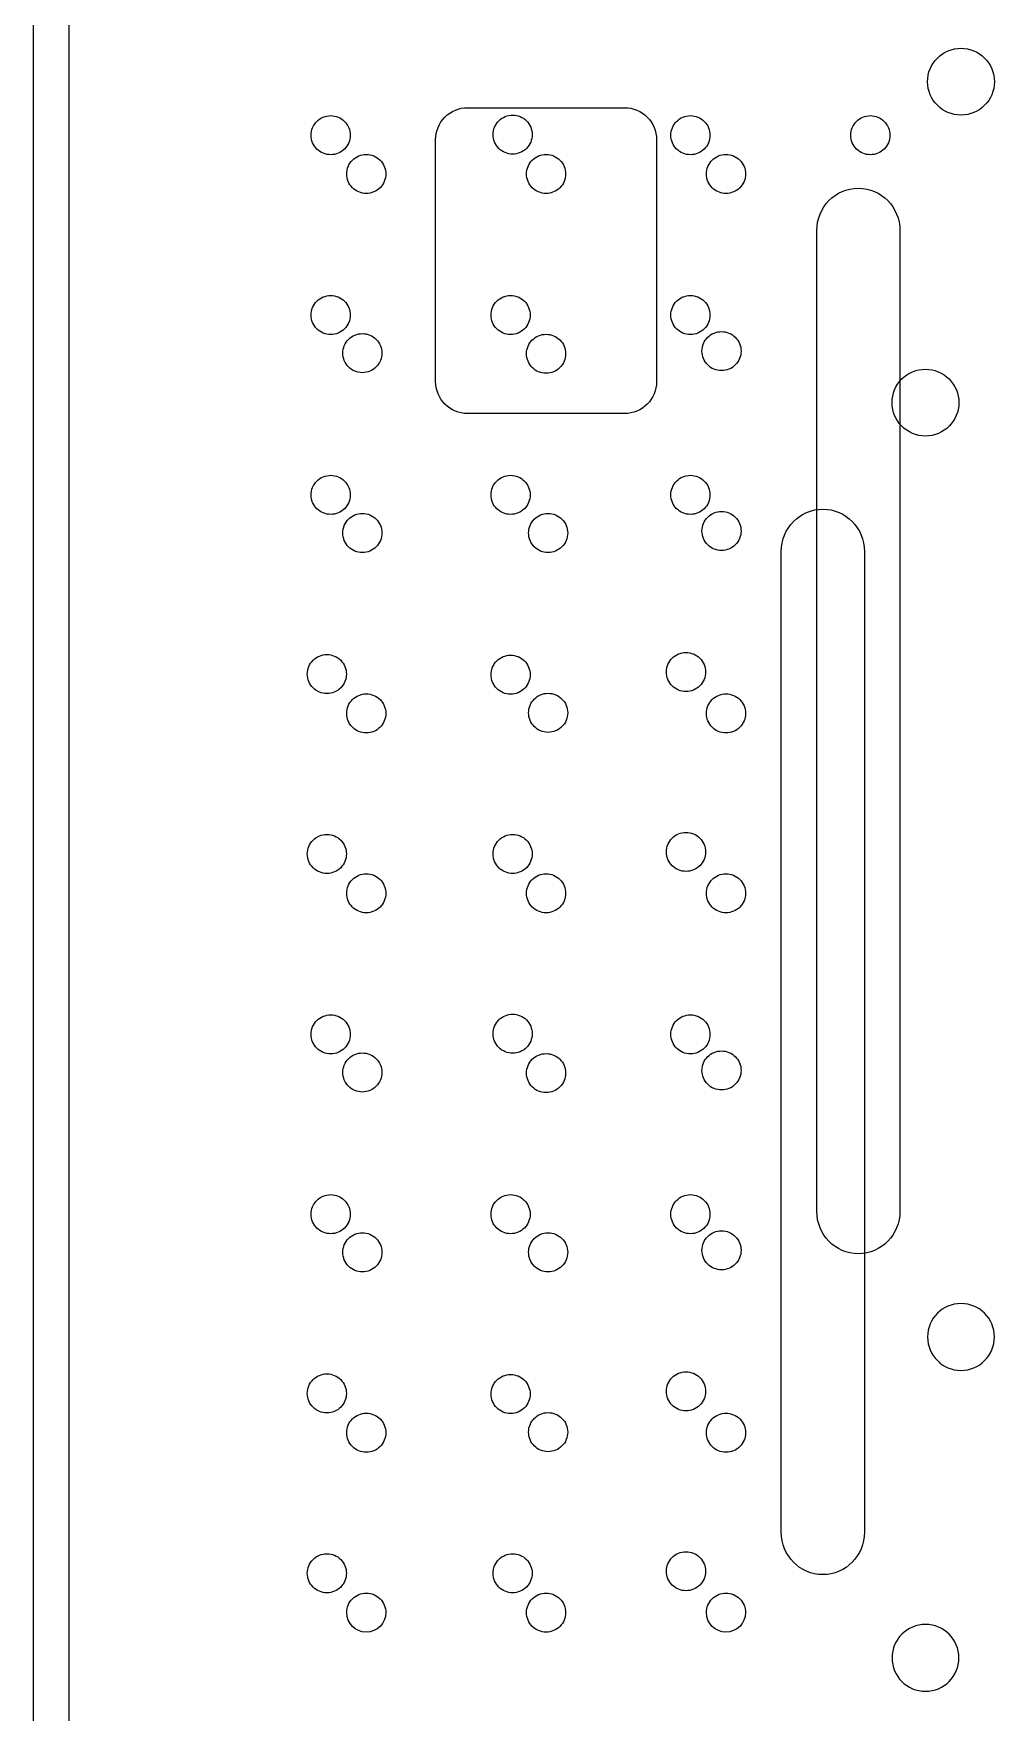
# Model space of a CAD drawing. Extents: x -145 to 178, y -12 to 290.
# Drawn here: x 26.3 to 82.9, y 140.6 to 239.4 of the extents above; entities that cross this region are included whole.
import ezdxf

# ---------------------------------------------------------------- set-up
doc = ezdxf.new("R2010")
doc.units = 0
doc.layers.add('fluid-networks-dashboard', color=7, linetype='CONTINUOUS')
doc.layers.add('fluid-networks-dashboard_copia', color=7, linetype='CONTINUOUS')

msp = doc.modelspace()

# ---------------------------------------------------------------- linework, layer by layer
at = {"layer": 'fluid-networks-dashboard', "color": 7}
for points in [[(26.34482, 54.32533), (26.34482, 258.202484)], [(70.338585, 151.16359), (70.338585, 208.877954)], [(75.226617, 208.877954), (75.226617, 151.16359)]]:
    msp.add_lwpolyline(points, dxfattribs=at)
for points in [[(43.826287, 234.53013)], [(64.992967, 234.53013)], [(75.576307, 234.53013)], [(43.826243, 223.94633)], [(54.409583, 223.94633)], [(64.992923, 223.94633)], [(43.826243, 213.36329)], [(54.409583, 213.36329)], [(64.992923, 213.36329)], [(72.782601, 211.373711)], [(54.41035, 202.779634)], [(65.880003, 201.78606)], [(65.88031, 191.20273)], [(43.826243, 181.61327)], [(64.992923, 181.61327)], [(43.826243, 171.02999)], [(54.409583, 171.02999)], [(64.992923, 171.02999)], [(54.41035, 160.446334)], [(65.880003, 159.45276)], [(65.88031, 148.86943)]]:
    msp.add_lwpolyline(points, close=True, dxfattribs=at)
for points in [[(42.676287, 233.38013), (42.676287, 233.685129), (42.797447, 233.977636), (43.013114, 234.193303)], [(43.013114, 234.193303), (43.228781, 234.40897), (43.521288, 234.53013), (43.826287, 234.53013)], [(43.826287, 234.53013), (44.131286, 234.53013), (44.423793, 234.40897), (44.63946, 234.193303)], [(44.63946, 234.193303), (44.855127, 233.977636), (44.976287, 233.685129), (44.976287, 233.38013)], [(53.37989, 233.416468), (53.37989, 233.721467), (53.50105, 234.013974), (53.716717, 234.229641)], [(53.716717, 234.229641), (53.932384, 234.445308), (54.224891, 234.566468), (54.52989, 234.566468)], [(54.52989, 234.566468), (54.834889, 234.566468), (55.127396, 234.445308), (55.343063, 234.229641)], [(55.343063, 234.229641), (55.55873, 234.013974), (55.67989, 233.721467), (55.67989, 233.416468)], [(63.842967, 233.38013), (63.842967, 233.685129), (63.964127, 233.977636), (64.179794, 234.193303)], [(64.179794, 234.193303), (64.395461, 234.40897), (64.687968, 234.53013), (64.992967, 234.53013)], [(64.992967, 234.53013), (65.297966, 234.53013), (65.590473, 234.40897), (65.80614, 234.193303)], [(65.80614, 234.193303), (66.021807, 233.977636), (66.142967, 233.685129), (66.142967, 233.38013)], [(74.426307, 233.38013), (74.426307, 233.685129), (74.547467, 233.977636), (74.763134, 234.193303)], [(74.763134, 234.193303), (74.978801, 234.40897), (75.271308, 234.53013), (75.576307, 234.53013)], [(75.576307, 234.53013), (75.881306, 234.53013), (76.173813, 234.40897), (76.38948, 234.193303)], [(76.38948, 234.193303), (76.605147, 233.977636), (76.726307, 233.685129), (76.726307, 233.38013)], [(43.013114, 232.566957), (42.797447, 232.782624), (42.676287, 233.075131), (42.676287, 233.38013)], [(44.976287, 233.38013), (44.976287, 233.075131), (44.855127, 232.782624), (44.63946, 232.566957)], [(53.716717, 232.603295), (53.50105, 232.818962), (53.37989, 233.111469), (53.37989, 233.416468)], [(55.67989, 233.416468), (55.67989, 233.111469), (55.55873, 232.818962), (55.343063, 232.603295)], [(64.179794, 232.566957), (63.964127, 232.782624), (63.842967, 233.075131), (63.842967, 233.38013)], [(66.142967, 233.38013), (66.142967, 233.075131), (66.021807, 232.782624), (65.80614, 232.566957)], [(74.763134, 232.566957), (74.547467, 232.782624), (74.426307, 233.075131), (74.426307, 233.38013)], [(76.726307, 233.38013), (76.726307, 233.075131), (76.605147, 232.782624), (76.38948, 232.566957)], [(43.826287, 232.23013), (43.521288, 232.23013), (43.228781, 232.35129), (43.013114, 232.566957)], [(44.63946, 232.566957), (44.423793, 232.35129), (44.131286, 232.23013), (43.826287, 232.23013)], [(54.52989, 232.266468), (54.224891, 232.266468), (53.932384, 232.387628), (53.716717, 232.603295)], [(55.343063, 232.603295), (55.127396, 232.387628), (54.834889, 232.266468), (54.52989, 232.266468)], [(64.992967, 232.23013), (64.687968, 232.23013), (64.395461, 232.35129), (64.179794, 232.566957)], [(65.80614, 232.566957), (65.590473, 232.35129), (65.297966, 232.23013), (64.992967, 232.23013)], [(75.576307, 232.23013), (75.271308, 232.23013), (74.978801, 232.35129), (74.763134, 232.566957)], [(76.38948, 232.566957), (76.173813, 232.35129), (75.881306, 232.23013), (75.576307, 232.23013)], [(42.676243, 222.79633), (42.676243, 223.101329), (42.797403, 223.393836), (43.01307, 223.609503)], [(43.01307, 223.609503), (43.228737, 223.82517), (43.521244, 223.94633), (43.826243, 223.94633)], [(43.826243, 223.94633), (44.131242, 223.94633), (44.423749, 223.82517), (44.639416, 223.609503)], [(44.639416, 223.609503), (44.855083, 223.393836), (44.976243, 223.101329), (44.976243, 222.79633)], [(53.259583, 222.79633), (53.259583, 223.101329), (53.380743, 223.393836), (53.59641, 223.609503)], [(53.59641, 223.609503), (53.812077, 223.82517), (54.104584, 223.94633), (54.409583, 223.94633)], [(54.409583, 223.94633), (54.714582, 223.94633), (55.007089, 223.82517), (55.222756, 223.609503)], [(55.222756, 223.609503), (55.438423, 223.393836), (55.559583, 223.101329), (55.559583, 222.79633)], [(63.842923, 222.79633), (63.842923, 223.101329), (63.964083, 223.393836), (64.17975, 223.609503)], [(64.17975, 223.609503), (64.395417, 223.82517), (64.687924, 223.94633), (64.992923, 223.94633)], [(64.992923, 223.94633), (65.297922, 223.94633), (65.590429, 223.82517), (65.806096, 223.609503)], [(65.806096, 223.609503), (66.021763, 223.393836), (66.142923, 223.101329), (66.142923, 222.79633)], [(43.013067, 221.983151), (42.7974, 222.19882), (42.67624, 222.491329), (42.676243, 222.79633)], [(44.976243, 222.79633), (44.976246, 222.491329), (44.855086, 222.19882), (44.639419, 221.983151)], [(53.596407, 221.983151), (53.38074, 222.19882), (53.25958, 222.491329), (53.259583, 222.79633)], [(55.559583, 222.79633), (55.559586, 222.491329), (55.438426, 222.19882), (55.222759, 221.983151)], [(64.179747, 221.983151), (63.96408, 222.19882), (63.84292, 222.491329), (63.842923, 222.79633)], [(66.142923, 222.79633), (66.142926, 222.491329), (66.021766, 222.19882), (65.806099, 221.983151)], [(43.826243, 221.64632), (43.521242, 221.64632), (43.228734, 221.767482), (43.013067, 221.983151)], [(44.639419, 221.983151), (44.423752, 221.767482), (44.131244, 221.64632), (43.826243, 221.64632)], [(54.409583, 221.64632), (54.104582, 221.64632), (53.812074, 221.767482), (53.596407, 221.983151)], [(55.222759, 221.983151), (55.007092, 221.767482), (54.714584, 221.64632), (54.409583, 221.64632)], [(64.992923, 221.64632), (64.687922, 221.64632), (64.395414, 221.767482), (64.179747, 221.983151)], [(65.806099, 221.983151), (65.590432, 221.767482), (65.297924, 221.64632), (64.992923, 221.64632)], [(77.429366, 219.034173), (77.798289, 219.403098), (78.298658, 219.610359), (78.820396, 219.61036)], [(78.820396, 219.61036), (79.342134, 219.610359), (79.842503, 219.403098), (80.211426, 219.034173)], [(76.853186, 217.64314), (76.853184, 218.164878), (77.060442, 218.665248), (77.429366, 219.034173)], [(80.211426, 219.034173), (80.58035, 218.665248), (80.787608, 218.164878), (80.787606, 217.64314)], [(78.820396, 215.67593), (77.733937, 215.675932), (76.853188, 216.556681), (76.853186, 217.64314)], [(80.787606, 217.64314), (80.787604, 216.556681), (79.906855, 215.675932), (78.820396, 215.67593)], [(42.676243, 212.21329), (42.676243, 212.518289), (42.797403, 212.810796), (43.01307, 213.026463)], [(43.01307, 213.026463), (43.228737, 213.24213), (43.521244, 213.36329), (43.826243, 213.36329)], [(43.826243, 213.36329), (44.131242, 213.36329), (44.423749, 213.24213), (44.639416, 213.026463)], [(44.639416, 213.026463), (44.855083, 212.810796), (44.976243, 212.518289), (44.976243, 212.21329)], [(53.259583, 212.21329), (53.259583, 212.518289), (53.380743, 212.810796), (53.59641, 213.026463)], [(53.59641, 213.026463), (53.812077, 213.24213), (54.104584, 213.36329), (54.409583, 213.36329)], [(54.409583, 213.36329), (54.714582, 213.36329), (55.007089, 213.24213), (55.222756, 213.026463)], [(55.222756, 213.026463), (55.438423, 212.810796), (55.559583, 212.518289), (55.559583, 212.21329)], [(63.842923, 212.21329), (63.842923, 212.518289), (63.964083, 212.810796), (64.17975, 213.026463)], [(64.17975, 213.026463), (64.395417, 213.24213), (64.687924, 213.36329), (64.992923, 213.36329)], [(64.992923, 213.36329), (65.297922, 213.36329), (65.590429, 213.24213), (65.806096, 213.026463)], [(65.806096, 213.026463), (66.021763, 212.810796), (66.142923, 212.518289), (66.142923, 212.21329)], [(43.01307, 211.400117), (42.797403, 211.615784), (42.676243, 211.908291), (42.676243, 212.21329)], [(44.976243, 212.21329), (44.976243, 211.908291), (44.855083, 211.615784), (44.639416, 211.400117)], [(53.59641, 211.400117), (53.380743, 211.615784), (53.259583, 211.908291), (53.259583, 212.21329)], [(55.559583, 212.21329), (55.559583, 211.908291), (55.438423, 211.615784), (55.222756, 211.400117)], [(64.17975, 211.400117), (63.964083, 211.615784), (63.842923, 211.908291), (63.842923, 212.21329)], [(66.142923, 212.21329), (66.142923, 211.908291), (66.021763, 211.615784), (65.806096, 211.400117)], [(43.826243, 211.06329), (43.521244, 211.06329), (43.228737, 211.18445), (43.01307, 211.400117)], [(44.639416, 211.400117), (44.423749, 211.18445), (44.131242, 211.06329), (43.826243, 211.06329)], [(54.409583, 211.06329), (54.104584, 211.06329), (53.812077, 211.18445), (53.59641, 211.400117)], [(55.222756, 211.400117), (55.007089, 211.18445), (54.714582, 211.06329), (54.409583, 211.06329)], [(64.992923, 211.06329), (64.687924, 211.06329), (64.395417, 211.18445), (64.17975, 211.400117)], [(65.806096, 211.400117), (65.590429, 211.18445), (65.297922, 211.06329), (64.992923, 211.06329)], [(70.338585, 208.877954), (70.338585, 210.260603), (71.428616, 211.373711), (72.782601, 211.373711)], [(72.782601, 211.373711), (74.136586, 211.373711), (75.226617, 210.260603), (75.226617, 208.877954)], [(42.78676, 202.479693), (43.002427, 202.69536), (43.294934, 202.81652), (43.599933, 202.81652)], [(43.599933, 202.81652), (43.904932, 202.81652), (44.197439, 202.69536), (44.413106, 202.479693)], [(53.597177, 202.442807), (53.812844, 202.658474), (54.105351, 202.779634), (54.41035, 202.779634)], [(54.41035, 202.779634), (54.715349, 202.779634), (55.007856, 202.658474), (55.223523, 202.442807)], [(63.580003, 201.78606), (63.580003, 202.091059), (63.701163, 202.383566), (63.91683, 202.599233)], [(63.91683, 202.599233), (64.132497, 202.8149), (64.425004, 202.93606), (64.730003, 202.93606)], [(64.730003, 202.93606), (65.035002, 202.93606), (65.327509, 202.8149), (65.543176, 202.599233)], [(65.543176, 202.599233), (65.758843, 202.383566), (65.880003, 202.091059), (65.880003, 201.78606)], [(42.449933, 201.66652), (42.449933, 201.971519), (42.571093, 202.264026), (42.78676, 202.479693)], [(42.78676, 200.853347), (42.571093, 201.069014), (42.449933, 201.361521), (42.449933, 201.66652)], [(44.413106, 202.479693), (44.628773, 202.264026), (44.749933, 201.971519), (44.749933, 201.66652)], [(44.749933, 201.66652), (44.749933, 201.361521), (44.628773, 201.069014), (44.413106, 200.853347)], [(53.26035, 201.629634), (53.26035, 201.934633), (53.38151, 202.22714), (53.597177, 202.442807)], [(53.597177, 200.816461), (53.38151, 201.032128), (53.26035, 201.324635), (53.26035, 201.629634)], [(55.223523, 202.442807), (55.43919, 202.22714), (55.56035, 201.934633), (55.56035, 201.629634)], [(55.56035, 201.629634), (55.56035, 201.324635), (55.43919, 201.032128), (55.223523, 200.816461)], [(63.91683, 200.972887), (63.701163, 201.188554), (63.580003, 201.481061), (63.580003, 201.78606)], [(65.880003, 201.78606), (65.880003, 201.481061), (65.758843, 201.188554), (65.543176, 200.972887)], [(43.599933, 200.51652), (43.294934, 200.51652), (43.002427, 200.63768), (42.78676, 200.853347)], [(44.413106, 200.853347), (44.197439, 200.63768), (43.904932, 200.51652), (43.599933, 200.51652)], [(54.41035, 200.479634), (54.105351, 200.479634), (53.812844, 200.600794), (53.597177, 200.816461)], [(55.223523, 200.816461), (55.007856, 200.600794), (54.715349, 200.479634), (54.41035, 200.479634)], [(64.730003, 200.63606), (64.425004, 200.63606), (64.132497, 200.75722), (63.91683, 200.972887)], [(65.543176, 200.972887), (65.327509, 200.75722), (65.035002, 200.63606), (64.730003, 200.63606)], [(42.45024, 191.08319), (42.45024, 191.388189), (42.5714, 191.680696), (42.787067, 191.896363)], [(42.787067, 191.896363), (43.002734, 192.11203), (43.295241, 192.23319), (43.60024, 192.23319)], [(43.60024, 192.23319), (43.905239, 192.23319), (44.197746, 192.11203), (44.413413, 191.896363)], [(44.413413, 191.896363), (44.62908, 191.680696), (44.75024, 191.388189), (44.75024, 191.08319)], [(53.379123, 191.08323), (53.379123, 191.388229), (53.500283, 191.680736), (53.71595, 191.896403)], [(53.71595, 191.896403), (53.931617, 192.11207), (54.224124, 192.23323), (54.529123, 192.23323)], [(54.529123, 192.23323), (54.834122, 192.23323), (55.126629, 192.11207), (55.342296, 191.896403)], [(55.342296, 191.896403), (55.557963, 191.680736), (55.679123, 191.388229), (55.679123, 191.08323)], [(63.58031, 191.20273), (63.58031, 191.507729), (63.70147, 191.800236), (63.917137, 192.015903)], [(63.917137, 192.015903), (64.132804, 192.23157), (64.425311, 192.35273), (64.73031, 192.35273)], [(64.73031, 192.35273), (65.035309, 192.35273), (65.327816, 192.23157), (65.543483, 192.015903)], [(65.543483, 192.015903), (65.75915, 191.800236), (65.88031, 191.507729), (65.88031, 191.20273)], [(42.787067, 190.270017), (42.5714, 190.485684), (42.45024, 190.778191), (42.45024, 191.08319)], [(44.75024, 191.08319), (44.75024, 190.778191), (44.62908, 190.485684), (44.413413, 190.270017)], [(53.71595, 190.270057), (53.500283, 190.485724), (53.379123, 190.778231), (53.379123, 191.08323)], [(55.679123, 191.08323), (55.679123, 190.778231), (55.557963, 190.485724), (55.342296, 190.270057)], [(63.917137, 190.389557), (63.70147, 190.605224), (63.58031, 190.897731), (63.58031, 191.20273)], [(65.88031, 191.20273), (65.88031, 190.897731), (65.75915, 190.605224), (65.543483, 190.389557)], [(43.60024, 189.93319), (43.295241, 189.93319), (43.002734, 190.05435), (42.787067, 190.270017)], [(44.413413, 190.270017), (44.197746, 190.05435), (43.905239, 189.93319), (43.60024, 189.93319)], [(54.529123, 189.93323), (54.224124, 189.93323), (53.931617, 190.05439), (53.71595, 190.270057)], [(55.342296, 190.270057), (55.126629, 190.05439), (54.834122, 189.93323), (54.529123, 189.93323)], [(64.73031, 190.05273), (64.425311, 190.05273), (64.132804, 190.17389), (63.917137, 190.389557)], [(65.543483, 190.389557), (65.327816, 190.17389), (65.035309, 190.05273), (64.73031, 190.05273)], [(42.676243, 180.46327), (42.676243, 180.768269), (42.797403, 181.060776), (43.01307, 181.276443)], [(43.01307, 181.276443), (43.228737, 181.49211), (43.521244, 181.61327), (43.826243, 181.61327)], [(43.826243, 181.61327), (44.131242, 181.61327), (44.423749, 181.49211), (44.639416, 181.276443)], [(44.639416, 181.276443), (44.855083, 181.060776), (44.976243, 180.768269), (44.976243, 180.46327)], [(53.37989, 180.499568), (53.37989, 180.804567), (53.50105, 181.097074), (53.716717, 181.312741)], [(53.716717, 181.312741), (53.932384, 181.528408), (54.224891, 181.649568), (54.52989, 181.649568)], [(54.52989, 181.649568), (54.834889, 181.649568), (55.127396, 181.528408), (55.343063, 181.312741)], [(55.343063, 181.312741), (55.55873, 181.097074), (55.67989, 180.804567), (55.67989, 180.499568)], [(63.842923, 180.46327), (63.842923, 180.768269), (63.964083, 181.060776), (64.17975, 181.276443)], [(64.17975, 181.276443), (64.395417, 181.49211), (64.687924, 181.61327), (64.992923, 181.61327)], [(64.992923, 181.61327), (65.297922, 181.61327), (65.590429, 181.49211), (65.806096, 181.276443)], [(65.806096, 181.276443), (66.021763, 181.060776), (66.142923, 180.768269), (66.142923, 180.46327)], [(43.01307, 179.650097), (42.797403, 179.865764), (42.676243, 180.158271), (42.676243, 180.46327)], [(44.976243, 180.46327), (44.976243, 180.158271), (44.855083, 179.865764), (44.639416, 179.650097)], [(53.716717, 179.686395), (53.50105, 179.902062), (53.37989, 180.194569), (53.37989, 180.499568)], [(55.67989, 180.499568), (55.67989, 180.194569), (55.55873, 179.902062), (55.343063, 179.686395)], [(64.17975, 179.650097), (63.964083, 179.865764), (63.842923, 180.158271), (63.842923, 180.46327)], [(66.142923, 180.46327), (66.142923, 180.158271), (66.021763, 179.865764), (65.806096, 179.650097)], [(43.826243, 179.31327), (43.521244, 179.31327), (43.228737, 179.43443), (43.01307, 179.650097)], [(44.639416, 179.650097), (44.423749, 179.43443), (44.131242, 179.31327), (43.826243, 179.31327)], [(54.52989, 179.349568), (54.224891, 179.349568), (53.932384, 179.470728), (53.716717, 179.686395)], [(55.343063, 179.686395), (55.127396, 179.470728), (54.834889, 179.349568), (54.52989, 179.349568)], [(64.992923, 179.31327), (64.687924, 179.31327), (64.395417, 179.43443), (64.17975, 179.650097)], [(65.806096, 179.650097), (65.590429, 179.43443), (65.297922, 179.31327), (64.992923, 179.31327)], [(43.01307, 170.693163), (43.228737, 170.90883), (43.521244, 171.02999), (43.826243, 171.02999)], [(43.826243, 171.02999), (44.131242, 171.02999), (44.423749, 170.90883), (44.639416, 170.693163)], [(53.59641, 170.693163), (53.812077, 170.90883), (54.104584, 171.02999), (54.409583, 171.02999)], [(54.409583, 171.02999), (54.714582, 171.02999), (55.007089, 170.90883), (55.222756, 170.693163)], [(64.17975, 170.693163), (64.395417, 170.90883), (64.687924, 171.02999), (64.992923, 171.02999)], [(64.992923, 171.02999), (65.297922, 171.02999), (65.590429, 170.90883), (65.806096, 170.693163)], [(42.676243, 169.87999), (42.676243, 170.184989), (42.797403, 170.477496), (43.01307, 170.693163)], [(44.639416, 170.693163), (44.855083, 170.477496), (44.976243, 170.184989), (44.976243, 169.87999)], [(53.259583, 169.87999), (53.259583, 170.184989), (53.380743, 170.477496), (53.59641, 170.693163)], [(55.222756, 170.693163), (55.438423, 170.477496), (55.559583, 170.184989), (55.559583, 169.87999)], [(63.842923, 169.87999), (63.842923, 170.184989), (63.964083, 170.477496), (64.17975, 170.693163)], [(65.806096, 170.693163), (66.021763, 170.477496), (66.142923, 170.184989), (66.142923, 169.87999)], [(43.01307, 169.066817), (42.797403, 169.282484), (42.676243, 169.574991), (42.676243, 169.87999)], [(43.826243, 168.72999), (43.521244, 168.72999), (43.228737, 168.85115), (43.01307, 169.066817)], [(44.639416, 169.066817), (44.423749, 168.85115), (44.131242, 168.72999), (43.826243, 168.72999)], [(44.976243, 169.87999), (44.976243, 169.574991), (44.855083, 169.282484), (44.639416, 169.066817)], [(53.59641, 169.066817), (53.380743, 169.282484), (53.259583, 169.574991), (53.259583, 169.87999)], [(54.409583, 168.72999), (54.104584, 168.72999), (53.812077, 168.85115), (53.59641, 169.066817)], [(55.222756, 169.066817), (55.007089, 168.85115), (54.714582, 168.72999), (54.409583, 168.72999)], [(55.559583, 169.87999), (55.559583, 169.574991), (55.438423, 169.282484), (55.222756, 169.066817)], [(64.17975, 169.066817), (63.964083, 169.282484), (63.842923, 169.574991), (63.842923, 169.87999)], [(64.992923, 168.72999), (64.687924, 168.72999), (64.395417, 168.85115), (64.17975, 169.066817)], [(65.806096, 169.066817), (65.590429, 168.85115), (65.297922, 168.72999), (64.992923, 168.72999)], [(66.142923, 169.87999), (66.142923, 169.574991), (66.021763, 169.282484), (65.806096, 169.066817)], [(42.449933, 159.33322), (42.449933, 159.638219), (42.571093, 159.930726), (42.78676, 160.146393)], [(42.78676, 160.146393), (43.002427, 160.36206), (43.294934, 160.48322), (43.599933, 160.48322)], [(43.599933, 160.48322), (43.904932, 160.48322), (44.197439, 160.36206), (44.413106, 160.146393)], [(44.413106, 160.146393), (44.628773, 159.930726), (44.749933, 159.638219), (44.749933, 159.33322)], [(53.26035, 159.296334), (53.26035, 159.601333), (53.38151, 159.89384), (53.597177, 160.109507)], [(53.597177, 160.109507), (53.812844, 160.325174), (54.105351, 160.446334), (54.41035, 160.446334)], [(54.41035, 160.446334), (54.715349, 160.446334), (55.007856, 160.325174), (55.223523, 160.109507)], [(55.223523, 160.109507), (55.43919, 159.89384), (55.56035, 159.601333), (55.56035, 159.296334)], [(63.580003, 159.45276), (63.580003, 159.757759), (63.701163, 160.050266), (63.91683, 160.265933)], [(63.91683, 160.265933), (64.132497, 160.4816), (64.425004, 160.60276), (64.730003, 160.60276)], [(64.730003, 160.60276), (65.035002, 160.60276), (65.327509, 160.4816), (65.543176, 160.265933)], [(65.543176, 160.265933), (65.758843, 160.050266), (65.880003, 159.757759), (65.880003, 159.45276)], [(42.78676, 158.520047), (42.571093, 158.735714), (42.449933, 159.028221), (42.449933, 159.33322)], [(44.749933, 159.33322), (44.749933, 159.028221), (44.628773, 158.735714), (44.413106, 158.520047)], [(53.597177, 158.483161), (53.38151, 158.698828), (53.26035, 158.991335), (53.26035, 159.296334)], [(55.56035, 159.296334), (55.56035, 158.991335), (55.43919, 158.698828), (55.223523, 158.483161)], [(63.91683, 158.639587), (63.701163, 158.855254), (63.580003, 159.147761), (63.580003, 159.45276)], [(65.880003, 159.45276), (65.880003, 159.147761), (65.758843, 158.855254), (65.543176, 158.639587)], [(43.599933, 158.18322), (43.294934, 158.18322), (43.002427, 158.30438), (42.78676, 158.520047)], [(44.413106, 158.520047), (44.197439, 158.30438), (43.904932, 158.18322), (43.599933, 158.18322)], [(54.41035, 158.146334), (54.105351, 158.146334), (53.812844, 158.267494), (53.597177, 158.483161)], [(55.223523, 158.483161), (55.007856, 158.267494), (54.715349, 158.146334), (54.41035, 158.146334)], [(64.730003, 158.30276), (64.425004, 158.30276), (64.132497, 158.42392), (63.91683, 158.639587)], [(65.543176, 158.639587), (65.327509, 158.42392), (65.035002, 158.30276), (64.730003, 158.30276)], [(72.782601, 148.66784), (71.428616, 148.66784), (70.338585, 149.78094), (70.338585, 151.16359)], [(75.226617, 151.16359), (75.226617, 149.78094), (74.136586, 148.66784), (72.782601, 148.66784)], [(42.45024, 148.74989), (42.45024, 149.054889), (42.5714, 149.347396), (42.787067, 149.563063)], [(42.787067, 149.563063), (43.002734, 149.77873), (43.295241, 149.89989), (43.60024, 149.89989)], [(43.60024, 149.89989), (43.905239, 149.89989), (44.197746, 149.77873), (44.413413, 149.563063)], [(44.413413, 149.563063), (44.62908, 149.347396), (44.75024, 149.054889), (44.75024, 148.74989)], [(53.379123, 148.74993), (53.379123, 149.054929), (53.500283, 149.347436), (53.71595, 149.563103)], [(53.71595, 149.563103), (53.931617, 149.77877), (54.224124, 149.89993), (54.529123, 149.89993)], [(54.529123, 149.89993), (54.834122, 149.89993), (55.126629, 149.77877), (55.342296, 149.563103)], [(55.342296, 149.563103), (55.557963, 149.347436), (55.679123, 149.054929), (55.679123, 148.74993)], [(63.58031, 148.86943), (63.58031, 149.174429), (63.70147, 149.466936), (63.917137, 149.682603)], [(63.917137, 149.682603), (64.132804, 149.89827), (64.425311, 150.01943), (64.73031, 150.01943)], [(64.73031, 150.01943), (65.035309, 150.01943), (65.327816, 149.89827), (65.543483, 149.682603)], [(65.543483, 149.682603), (65.75915, 149.466936), (65.88031, 149.174429), (65.88031, 148.86943)], [(42.787067, 147.936717), (42.5714, 148.152384), (42.45024, 148.444891), (42.45024, 148.74989)], [(44.75024, 148.74989), (44.75024, 148.444891), (44.62908, 148.152384), (44.413413, 147.936717)], [(53.71595, 147.936757), (53.500283, 148.152424), (53.379123, 148.444931), (53.379123, 148.74993)], [(55.679123, 148.74993), (55.679123, 148.444931), (55.557963, 148.152424), (55.342296, 147.936757)], [(63.917137, 148.056257), (63.70147, 148.271924), (63.58031, 148.564431), (63.58031, 148.86943)], [(65.88031, 148.86943), (65.88031, 148.564431), (65.75915, 148.271924), (65.543483, 148.056257)], [(43.60024, 147.59989), (43.295241, 147.59989), (43.002734, 147.72105), (42.787067, 147.936717)], [(44.413413, 147.936717), (44.197746, 147.72105), (43.905239, 147.59989), (43.60024, 147.59989)], [(54.529123, 147.59993), (54.224124, 147.59993), (53.931617, 147.72109), (53.71595, 147.936757)], [(55.342296, 147.936757), (55.126629, 147.72109), (54.834122, 147.59993), (54.529123, 147.59993)], [(64.73031, 147.71943), (64.425311, 147.71943), (64.132804, 147.84059), (63.917137, 148.056257)], [(65.543483, 148.056257), (65.327816, 147.84059), (65.035309, 147.71943), (64.73031, 147.71943)], [(78.820396, 145.7363), (77.733937, 145.736298), (76.853188, 144.855549), (76.853186, 143.76909)], [(80.787606, 143.76909), (80.787604, 144.855549), (79.906855, 145.736298), (78.820396, 145.7363)], [(76.853186, 143.76909), (76.853188, 142.682631), (77.733937, 141.801882), (78.820396, 141.80188)], [(78.820396, 141.80188), (79.906855, 141.801882), (80.787604, 142.682631), (80.787606, 143.76909)]]:
    msp.add_open_spline(points, degree=3, dxfattribs=at)
at = {"layer": 'fluid-networks-dashboard_copia', "color": 7}
for points in [[(28.43517, 73.21193), (28.43517, 277.089084)], [(51.879181, 235), (61.120819, 235)], [(50, 218.879181), (50, 233.120819)], [(63, 233.120819), (63, 218.879181)], [(72.428935, 170.05019), (72.428935, 227.764554)], [(77.316967, 227.764554), (77.316967, 170.05019)], [(61.120819, 217), (51.879181, 217)]]:
    msp.add_lwpolyline(points, dxfattribs=at)
for points in [[(51.879181, 235)], [(45.916593, 232.24989)], [(56.499933, 232.24989)], [(67.083273, 232.24989)], [(74.872951, 230.260311)], [(56.5007, 221.666234)], [(67.970353, 220.67266)], [(67.97066, 210.08933)], [(45.916593, 200.49987)], [(67.083273, 200.49987)], [(45.916593, 189.91659)], [(56.499933, 189.91659)], [(67.083273, 189.91659)], [(56.5007, 179.332934)], [(67.970353, 178.33936)], [(67.97066, 167.75603)], [(45.916593, 158.16657)], [(67.083273, 158.16657)], [(45.916637, 147.58336)], [(56.499987, 147.58336)], [(67.083317, 147.58336)]]:
    msp.add_lwpolyline(points, close=True, dxfattribs=at)
for points in [[(79.519716, 237.920773), (79.888639, 238.289698), (80.389008, 238.496959), (80.910746, 238.49696)], [(80.910746, 238.49696), (81.432484, 238.496959), (81.932853, 238.289698), (82.301776, 237.920773)], [(78.943536, 236.52974), (78.943534, 237.051478), (79.150792, 237.551848), (79.519716, 237.920773)], [(82.301776, 237.920773), (82.6707, 237.551848), (82.877958, 237.051478), (82.877956, 236.52974)], [(80.910746, 234.56253), (79.824287, 234.562532), (78.943538, 235.443281), (78.943536, 236.52974)], [(82.877956, 236.52974), (82.877954, 235.443281), (81.997205, 234.562532), (80.910746, 234.56253)], [(50, 233.120819), (50, 233.619209), (50.197985, 234.097186), (50.550399, 234.449601)], [(50.550399, 234.449601), (50.902814, 234.802015), (51.380791, 235), (51.879181, 235)], [(61.120819, 235), (61.619209, 235), (62.097186, 234.802015), (62.449601, 234.449601)], [(62.449601, 234.449601), (62.802015, 234.097186), (63, 233.619209), (63, 233.120819)], [(45.10342, 231.913063), (45.319087, 232.12873), (45.611594, 232.24989), (45.916593, 232.24989)], [(45.916593, 232.24989), (46.221592, 232.24989), (46.514099, 232.12873), (46.729766, 231.913063)], [(55.68676, 231.913063), (55.902427, 232.12873), (56.194934, 232.24989), (56.499933, 232.24989)], [(56.499933, 232.24989), (56.804932, 232.24989), (57.097439, 232.12873), (57.313106, 231.913063)], [(66.2701, 231.913063), (66.485767, 232.12873), (66.778274, 232.24989), (67.083273, 232.24989)], [(67.083273, 232.24989), (67.388272, 232.24989), (67.680779, 232.12873), (67.896446, 231.913063)], [(44.766593, 231.09989), (44.766593, 231.404889), (44.887753, 231.697396), (45.10342, 231.913063)], [(46.729766, 231.913063), (46.945433, 231.697396), (47.066593, 231.404889), (47.066593, 231.09989)], [(55.349933, 231.09989), (55.349933, 231.404889), (55.471093, 231.697396), (55.68676, 231.913063)], [(57.313106, 231.913063), (57.528773, 231.697396), (57.649933, 231.404889), (57.649933, 231.09989)], [(65.933273, 231.09989), (65.933273, 231.404889), (66.054433, 231.697396), (66.2701, 231.913063)], [(67.896446, 231.913063), (68.112113, 231.697396), (68.233273, 231.404889), (68.233273, 231.09989)], [(45.10342, 230.286717), (44.887753, 230.502384), (44.766593, 230.794891), (44.766593, 231.09989)], [(45.916593, 229.94989), (45.611594, 229.94989), (45.319087, 230.07105), (45.10342, 230.286717)], [(46.729766, 230.286717), (46.514099, 230.07105), (46.221592, 229.94989), (45.916593, 229.94989)], [(47.066593, 231.09989), (47.066593, 230.794891), (46.945433, 230.502384), (46.729766, 230.286717)], [(55.68676, 230.286717), (55.471093, 230.502384), (55.349933, 230.794891), (55.349933, 231.09989)], [(56.499933, 229.94989), (56.194934, 229.94989), (55.902427, 230.07105), (55.68676, 230.286717)], [(57.313106, 230.286717), (57.097439, 230.07105), (56.804932, 229.94989), (56.499933, 229.94989)], [(57.649933, 231.09989), (57.649933, 230.794891), (57.528773, 230.502384), (57.313106, 230.286717)], [(66.2701, 230.286717), (66.054433, 230.502384), (65.933273, 230.794891), (65.933273, 231.09989)], [(67.083273, 229.94989), (66.778274, 229.94989), (66.485767, 230.07105), (66.2701, 230.286717)], [(67.896446, 230.286717), (67.680779, 230.07105), (67.388272, 229.94989), (67.083273, 229.94989)], [(68.233273, 231.09989), (68.233273, 230.794891), (68.112113, 230.502384), (67.896446, 230.286717)], [(72.428935, 227.764554), (72.428935, 229.147203), (73.518966, 230.260311), (74.872951, 230.260311)], [(74.872951, 230.260311), (76.226936, 230.260311), (77.316967, 229.147203), (77.316967, 227.764554)], [(44.540283, 220.55312), (44.540283, 220.858119), (44.661443, 221.150626), (44.87711, 221.366293)], [(44.87711, 221.366293), (45.092777, 221.58196), (45.385284, 221.70312), (45.690283, 221.70312)], [(45.690283, 221.70312), (45.995282, 221.70312), (46.287789, 221.58196), (46.503456, 221.366293)], [(46.503456, 221.366293), (46.719123, 221.150626), (46.840283, 220.858119), (46.840283, 220.55312)], [(55.3507, 220.516234), (55.3507, 220.821233), (55.47186, 221.11374), (55.687527, 221.329407)], [(55.687527, 221.329407), (55.903194, 221.545074), (56.195701, 221.666234), (56.5007, 221.666234)], [(56.5007, 221.666234), (56.805699, 221.666234), (57.098206, 221.545074), (57.313873, 221.329407)], [(57.313873, 221.329407), (57.52954, 221.11374), (57.6507, 220.821233), (57.6507, 220.516234)], [(65.670353, 220.67266), (65.670353, 220.977659), (65.791513, 221.270166), (66.00718, 221.485833)], [(66.00718, 221.485833), (66.222847, 221.7015), (66.515354, 221.82266), (66.820353, 221.82266)], [(66.820353, 221.82266), (67.125352, 221.82266), (67.417859, 221.7015), (67.633526, 221.485833)], [(67.633526, 221.485833), (67.849193, 221.270166), (67.970353, 220.977659), (67.970353, 220.67266)], [(44.87711, 219.739947), (44.661443, 219.955614), (44.540283, 220.248121), (44.540283, 220.55312)], [(46.840283, 220.55312), (46.840283, 220.248121), (46.719123, 219.955614), (46.503456, 219.739947)], [(55.687527, 219.703061), (55.47186, 219.918728), (55.3507, 220.211235), (55.3507, 220.516234)], [(57.6507, 220.516234), (57.6507, 220.211235), (57.52954, 219.918728), (57.313873, 219.703061)], [(66.00718, 219.859487), (65.791513, 220.075154), (65.670353, 220.367661), (65.670353, 220.67266)], [(67.970353, 220.67266), (67.970353, 220.367661), (67.849193, 220.075154), (67.633526, 219.859487)], [(45.690283, 219.40312), (45.385284, 219.40312), (45.092777, 219.52428), (44.87711, 219.739947)], [(46.503456, 219.739947), (46.287789, 219.52428), (45.995282, 219.40312), (45.690283, 219.40312)], [(56.5007, 219.366234), (56.195701, 219.366234), (55.903194, 219.487394), (55.687527, 219.703061)], [(57.313873, 219.703061), (57.098206, 219.487394), (56.805699, 219.366234), (56.5007, 219.366234)], [(66.820353, 219.52266), (66.515354, 219.52266), (66.222847, 219.64382), (66.00718, 219.859487)], [(67.633526, 219.859487), (67.417859, 219.64382), (67.125352, 219.52266), (66.820353, 219.52266)], [(50.550399, 217.550399), (50.197985, 217.902814), (50, 218.380791), (50, 218.879181)], [(63, 218.879181), (63, 218.380791), (62.802015, 217.902814), (62.449601, 217.550399)], [(51.879181, 217), (51.380791, 217), (50.902814, 217.197985), (50.550399, 217.550399)], [(62.449601, 217.550399), (62.097186, 217.197985), (61.619209, 217), (61.120819, 217)], [(44.54059, 209.96979), (44.54059, 210.274789), (44.66175, 210.567296), (44.877417, 210.782963)], [(44.877417, 210.782963), (45.093084, 210.99863), (45.385591, 211.11979), (45.69059, 211.11979)], [(45.69059, 211.11979), (45.995589, 211.11979), (46.288096, 210.99863), (46.503763, 210.782963)], [(46.503763, 210.782963), (46.71943, 210.567296), (46.84059, 210.274789), (46.84059, 209.96979)], [(55.469473, 209.96983), (55.469473, 210.274829), (55.590633, 210.567336), (55.8063, 210.783003)], [(55.8063, 210.783003), (56.021967, 210.99867), (56.314474, 211.11983), (56.619473, 211.11983)], [(56.619473, 211.11983), (56.924472, 211.11983), (57.216979, 210.99867), (57.432646, 210.783003)], [(57.432646, 210.783003), (57.648313, 210.567336), (57.769473, 210.274829), (57.769473, 209.96983)], [(65.67066, 210.08933), (65.67066, 210.394329), (65.79182, 210.686836), (66.007487, 210.902503)], [(66.007487, 210.902503), (66.223154, 211.11817), (66.515661, 211.23933), (66.82066, 211.23933)], [(66.82066, 211.23933), (67.125659, 211.23933), (67.418166, 211.11817), (67.633833, 210.902503)], [(67.633833, 210.902503), (67.8495, 210.686836), (67.97066, 210.394329), (67.97066, 210.08933)], [(44.877417, 209.156617), (44.66175, 209.372284), (44.54059, 209.664791), (44.54059, 209.96979)], [(46.84059, 209.96979), (46.84059, 209.664791), (46.71943, 209.372284), (46.503763, 209.156617)], [(55.8063, 209.156657), (55.590633, 209.372324), (55.469473, 209.664831), (55.469473, 209.96983)], [(57.769473, 209.96983), (57.769473, 209.664831), (57.648313, 209.372324), (57.432646, 209.156657)], [(66.007487, 209.276157), (65.79182, 209.491824), (65.67066, 209.784331), (65.67066, 210.08933)], [(67.97066, 210.08933), (67.97066, 209.784331), (67.8495, 209.491824), (67.633833, 209.276157)], [(45.69059, 208.81979), (45.385591, 208.81979), (45.093084, 208.94095), (44.877417, 209.156617)], [(46.503763, 209.156617), (46.288096, 208.94095), (45.995589, 208.81979), (45.69059, 208.81979)], [(56.619473, 208.81983), (56.314474, 208.81983), (56.021967, 208.94099), (55.8063, 209.156657)], [(57.432646, 209.156657), (57.216979, 208.94099), (56.924472, 208.81983), (56.619473, 208.81983)], [(66.82066, 208.93933), (66.515661, 208.93933), (66.223154, 209.06049), (66.007487, 209.276157)], [(67.633833, 209.276157), (67.418166, 209.06049), (67.125659, 208.93933), (66.82066, 208.93933)], [(44.766593, 199.34987), (44.766593, 199.654869), (44.887753, 199.947376), (45.10342, 200.163043)], [(45.10342, 200.163043), (45.319087, 200.37871), (45.611594, 200.49987), (45.916593, 200.49987)], [(45.916593, 200.49987), (46.221592, 200.49987), (46.514099, 200.37871), (46.729766, 200.163043)], [(46.729766, 200.163043), (46.945433, 199.947376), (47.066593, 199.654869), (47.066593, 199.34987)], [(55.47024, 199.386168), (55.47024, 199.691167), (55.5914, 199.983674), (55.807067, 200.199341)], [(55.807067, 200.199341), (56.022734, 200.415008), (56.315241, 200.536168), (56.62024, 200.536168)], [(56.62024, 200.536168), (56.925239, 200.536168), (57.217746, 200.415008), (57.433413, 200.199341)], [(57.433413, 200.199341), (57.64908, 199.983674), (57.77024, 199.691167), (57.77024, 199.386168)], [(65.933273, 199.34987), (65.933273, 199.654869), (66.054433, 199.947376), (66.2701, 200.163043)], [(66.2701, 200.163043), (66.485767, 200.37871), (66.778274, 200.49987), (67.083273, 200.49987)], [(67.083273, 200.49987), (67.388272, 200.49987), (67.680779, 200.37871), (67.896446, 200.163043)], [(67.896446, 200.163043), (68.112113, 199.947376), (68.233273, 199.654869), (68.233273, 199.34987)], [(45.10342, 198.536697), (44.887753, 198.752364), (44.766593, 199.044871), (44.766593, 199.34987)], [(47.066593, 199.34987), (47.066593, 199.044871), (46.945433, 198.752364), (46.729766, 198.536697)], [(55.807067, 198.572995), (55.5914, 198.788662), (55.47024, 199.081169), (55.47024, 199.386168)], [(57.77024, 199.386168), (57.77024, 199.081169), (57.64908, 198.788662), (57.433413, 198.572995)], [(66.2701, 198.536697), (66.054433, 198.752364), (65.933273, 199.044871), (65.933273, 199.34987)], [(68.233273, 199.34987), (68.233273, 199.044871), (68.112113, 198.752364), (67.896446, 198.536697)], [(45.916593, 198.19987), (45.611594, 198.19987), (45.319087, 198.32103), (45.10342, 198.536697)], [(46.729766, 198.536697), (46.514099, 198.32103), (46.221592, 198.19987), (45.916593, 198.19987)], [(56.62024, 198.236168), (56.315241, 198.236168), (56.022734, 198.357328), (55.807067, 198.572995)], [(57.433413, 198.572995), (57.217746, 198.357328), (56.925239, 198.236168), (56.62024, 198.236168)], [(67.083273, 198.19987), (66.778274, 198.19987), (66.485767, 198.32103), (66.2701, 198.536697)], [(67.896446, 198.536697), (67.680779, 198.32103), (67.388272, 198.19987), (67.083273, 198.19987)], [(45.10342, 189.579763), (45.319087, 189.79543), (45.611594, 189.91659), (45.916593, 189.91659)], [(45.916593, 189.91659), (46.221592, 189.91659), (46.514099, 189.79543), (46.729766, 189.579763)], [(55.68676, 189.579763), (55.902427, 189.79543), (56.194934, 189.91659), (56.499933, 189.91659)], [(56.499933, 189.91659), (56.804932, 189.91659), (57.097439, 189.79543), (57.313106, 189.579763)], [(66.2701, 189.579763), (66.485767, 189.79543), (66.778274, 189.91659), (67.083273, 189.91659)], [(67.083273, 189.91659), (67.388272, 189.91659), (67.680779, 189.79543), (67.896446, 189.579763)], [(44.766593, 188.76659), (44.766593, 189.071589), (44.887753, 189.364096), (45.10342, 189.579763)], [(45.10342, 187.953417), (44.887753, 188.169084), (44.766593, 188.461591), (44.766593, 188.76659)], [(46.729766, 189.579763), (46.945433, 189.364096), (47.066593, 189.071589), (47.066593, 188.76659)], [(47.066593, 188.76659), (47.066593, 188.461591), (46.945433, 188.169084), (46.729766, 187.953417)], [(55.349933, 188.76659), (55.349933, 189.071589), (55.471093, 189.364096), (55.68676, 189.579763)], [(55.68676, 187.953417), (55.471093, 188.169084), (55.349933, 188.461591), (55.349933, 188.76659)], [(57.313106, 189.579763), (57.528773, 189.364096), (57.649933, 189.071589), (57.649933, 188.76659)], [(57.649933, 188.76659), (57.649933, 188.461591), (57.528773, 188.169084), (57.313106, 187.953417)], [(65.933273, 188.76659), (65.933273, 189.071589), (66.054433, 189.364096), (66.2701, 189.579763)], [(66.2701, 187.953417), (66.054433, 188.169084), (65.933273, 188.461591), (65.933273, 188.76659)], [(67.896446, 189.579763), (68.112113, 189.364096), (68.233273, 189.071589), (68.233273, 188.76659)], [(68.233273, 188.76659), (68.233273, 188.461591), (68.112113, 188.169084), (67.896446, 187.953417)], [(45.916593, 187.61659), (45.611594, 187.61659), (45.319087, 187.73775), (45.10342, 187.953417)], [(46.729766, 187.953417), (46.514099, 187.73775), (46.221592, 187.61659), (45.916593, 187.61659)], [(56.499933, 187.61659), (56.194934, 187.61659), (55.902427, 187.73775), (55.68676, 187.953417)], [(57.313106, 187.953417), (57.097439, 187.73775), (56.804932, 187.61659), (56.499933, 187.61659)], [(67.083273, 187.61659), (66.778274, 187.61659), (66.485767, 187.73775), (66.2701, 187.953417)], [(67.896446, 187.953417), (67.680779, 187.73775), (67.388272, 187.61659), (67.083273, 187.61659)], [(44.540283, 178.21982), (44.540283, 178.524819), (44.661443, 178.817326), (44.87711, 179.032993)], [(44.87711, 179.032993), (45.092777, 179.24866), (45.385284, 179.36982), (45.690283, 179.36982)], [(45.690283, 179.36982), (45.995282, 179.36982), (46.287789, 179.24866), (46.503456, 179.032993)], [(46.503456, 179.032993), (46.719123, 178.817326), (46.840283, 178.524819), (46.840283, 178.21982)], [(55.3507, 178.182934), (55.3507, 178.487933), (55.47186, 178.78044), (55.687527, 178.996107)], [(55.687527, 178.996107), (55.903194, 179.211774), (56.195701, 179.332934), (56.5007, 179.332934)], [(56.5007, 179.332934), (56.805699, 179.332934), (57.098206, 179.211774), (57.313873, 178.996107)], [(57.313873, 178.996107), (57.52954, 178.78044), (57.6507, 178.487933), (57.6507, 178.182934)], [(65.670353, 178.33936), (65.670353, 178.644359), (65.791513, 178.936866), (66.00718, 179.152533)], [(66.00718, 179.152533), (66.222847, 179.3682), (66.515354, 179.48936), (66.820353, 179.48936)], [(66.820353, 179.48936), (67.125352, 179.48936), (67.417859, 179.3682), (67.633526, 179.152533)], [(67.633526, 179.152533), (67.849193, 178.936866), (67.970353, 178.644359), (67.970353, 178.33936)], [(44.87711, 177.406647), (44.661443, 177.622314), (44.540283, 177.914821), (44.540283, 178.21982)], [(46.840283, 178.21982), (46.840283, 177.914821), (46.719123, 177.622314), (46.503456, 177.406647)], [(55.687527, 177.369761), (55.47186, 177.585428), (55.3507, 177.877935), (55.3507, 178.182934)], [(57.6507, 178.182934), (57.6507, 177.877935), (57.52954, 177.585428), (57.313873, 177.369761)], [(66.00718, 177.526187), (65.791513, 177.741854), (65.670353, 178.034361), (65.670353, 178.33936)], [(67.970353, 178.33936), (67.970353, 178.034361), (67.849193, 177.741854), (67.633526, 177.526187)], [(45.690283, 177.06982), (45.385284, 177.06982), (45.092777, 177.19098), (44.87711, 177.406647)], [(46.503456, 177.406647), (46.287789, 177.19098), (45.995282, 177.06982), (45.690283, 177.06982)], [(56.5007, 177.032934), (56.195701, 177.032934), (55.903194, 177.154094), (55.687527, 177.369761)], [(57.313873, 177.369761), (57.098206, 177.154094), (56.805699, 177.032934), (56.5007, 177.032934)], [(66.820353, 177.18936), (66.515354, 177.18936), (66.222847, 177.31052), (66.00718, 177.526187)], [(67.633526, 177.526187), (67.417859, 177.31052), (67.125352, 177.18936), (66.820353, 177.18936)], [(74.872951, 167.55444), (73.518966, 167.55444), (72.428935, 168.66754), (72.428935, 170.05019)], [(77.316967, 170.05019), (77.316967, 168.66754), (76.226936, 167.55444), (74.872951, 167.55444)], [(44.54059, 167.63649), (44.54059, 167.941489), (44.66175, 168.233996), (44.877417, 168.449663)], [(44.877417, 168.449663), (45.093084, 168.66533), (45.385591, 168.78649), (45.69059, 168.78649)], [(45.69059, 168.78649), (45.995589, 168.78649), (46.288096, 168.66533), (46.503763, 168.449663)], [(46.503763, 168.449663), (46.71943, 168.233996), (46.84059, 167.941489), (46.84059, 167.63649)], [(55.469473, 167.63653), (55.469473, 167.941529), (55.590633, 168.234036), (55.8063, 168.449703)], [(55.8063, 168.449703), (56.021967, 168.66537), (56.314474, 168.78653), (56.619473, 168.78653)], [(56.619473, 168.78653), (56.924472, 168.78653), (57.216979, 168.66537), (57.432646, 168.449703)], [(57.432646, 168.449703), (57.648313, 168.234036), (57.769473, 167.941529), (57.769473, 167.63653)], [(65.67066, 167.75603), (65.67066, 168.061029), (65.79182, 168.353536), (66.007487, 168.569203)], [(66.007487, 168.569203), (66.223154, 168.78487), (66.515661, 168.90603), (66.82066, 168.90603)], [(66.82066, 168.90603), (67.125659, 168.90603), (67.418166, 168.78487), (67.633833, 168.569203)], [(67.633833, 168.569203), (67.8495, 168.353536), (67.97066, 168.061029), (67.97066, 167.75603)], [(44.877417, 166.823317), (44.66175, 167.038984), (44.54059, 167.331491), (44.54059, 167.63649)], [(46.84059, 167.63649), (46.84059, 167.331491), (46.71943, 167.038984), (46.503763, 166.823317)], [(55.8063, 166.823357), (55.590633, 167.039024), (55.469473, 167.331531), (55.469473, 167.63653)], [(57.769473, 167.63653), (57.769473, 167.331531), (57.648313, 167.039024), (57.432646, 166.823357)], [(66.007487, 166.942857), (65.79182, 167.158524), (65.67066, 167.451031), (65.67066, 167.75603)], [(67.97066, 167.75603), (67.97066, 167.451031), (67.8495, 167.158524), (67.633833, 166.942857)], [(45.69059, 166.48649), (45.385591, 166.48649), (45.093084, 166.60765), (44.877417, 166.823317)], [(46.503763, 166.823317), (46.288096, 166.60765), (45.995589, 166.48649), (45.69059, 166.48649)], [(56.619473, 166.48653), (56.314474, 166.48653), (56.021967, 166.60769), (55.8063, 166.823357)], [(57.432646, 166.823357), (57.216979, 166.60769), (56.924472, 166.48653), (56.619473, 166.48653)], [(66.82066, 166.60603), (66.515661, 166.60603), (66.223154, 166.72719), (66.007487, 166.942857)], [(67.633833, 166.942857), (67.418166, 166.72719), (67.125659, 166.60603), (66.82066, 166.60603)], [(80.910746, 164.6229), (79.824287, 164.622898), (78.943538, 163.742149), (78.943536, 162.65569)], [(82.877956, 162.65569), (82.877954, 163.742149), (81.997205, 164.622898), (80.910746, 164.6229)], [(78.943536, 162.65569), (78.943538, 161.569231), (79.824287, 160.688482), (80.910746, 160.68848)], [(80.910746, 160.68848), (81.997205, 160.688482), (82.877954, 161.569231), (82.877956, 162.65569)], [(45.10342, 157.829743), (45.319087, 158.04541), (45.611594, 158.16657), (45.916593, 158.16657)], [(45.916593, 158.16657), (46.221592, 158.16657), (46.514099, 158.04541), (46.729766, 157.829743)], [(55.807067, 157.866041), (56.022734, 158.081708), (56.315241, 158.202868), (56.62024, 158.202868)], [(56.62024, 158.202868), (56.925239, 158.202868), (57.217746, 158.081708), (57.433413, 157.866041)], [(66.2701, 157.829743), (66.485767, 158.04541), (66.778274, 158.16657), (67.083273, 158.16657)], [(67.083273, 158.16657), (67.388272, 158.16657), (67.680779, 158.04541), (67.896446, 157.829743)], [(44.766593, 157.01657), (44.766593, 157.321569), (44.887753, 157.614076), (45.10342, 157.829743)], [(46.729766, 157.829743), (46.945433, 157.614076), (47.066593, 157.321569), (47.066593, 157.01657)], [(55.47024, 157.052868), (55.47024, 157.357867), (55.5914, 157.650374), (55.807067, 157.866041)], [(57.433413, 157.866041), (57.64908, 157.650374), (57.77024, 157.357867), (57.77024, 157.052868)], [(65.933273, 157.01657), (65.933273, 157.321569), (66.054433, 157.614076), (66.2701, 157.829743)], [(67.896446, 157.829743), (68.112113, 157.614076), (68.233273, 157.321569), (68.233273, 157.01657)], [(45.10342, 156.203397), (44.887753, 156.419064), (44.766593, 156.711571), (44.766593, 157.01657)], [(45.916593, 155.86657), (45.611594, 155.86657), (45.319087, 155.98773), (45.10342, 156.203397)], [(46.729766, 156.203397), (46.514099, 155.98773), (46.221592, 155.86657), (45.916593, 155.86657)], [(47.066593, 157.01657), (47.066593, 156.711571), (46.945433, 156.419064), (46.729766, 156.203397)], [(55.807067, 156.239695), (55.5914, 156.455362), (55.47024, 156.747869), (55.47024, 157.052868)], [(56.62024, 155.902868), (56.315241, 155.902868), (56.022734, 156.024028), (55.807067, 156.239695)], [(57.433413, 156.239695), (57.217746, 156.024028), (56.925239, 155.902868), (56.62024, 155.902868)], [(57.77024, 157.052868), (57.77024, 156.747869), (57.64908, 156.455362), (57.433413, 156.239695)], [(66.2701, 156.203397), (66.054433, 156.419064), (65.933273, 156.711571), (65.933273, 157.01657)], [(67.083273, 155.86657), (66.778274, 155.86657), (66.485767, 155.98773), (66.2701, 156.203397)], [(67.896446, 156.203397), (67.680779, 155.98773), (67.388272, 155.86657), (67.083273, 155.86657)], [(68.233273, 157.01657), (68.233273, 156.711571), (68.112113, 156.419064), (67.896446, 156.203397)], [(44.766637, 146.43336), (44.766637, 146.738359), (44.887797, 147.030866), (45.103464, 147.246533)], [(45.103464, 147.246533), (45.319131, 147.4622), (45.611638, 147.58336), (45.916637, 147.58336)], [(45.916637, 147.58336), (46.221636, 147.58336), (46.514143, 147.4622), (46.72981, 147.246533)], [(46.72981, 147.246533), (46.945477, 147.030866), (47.066637, 146.738359), (47.066637, 146.43336)], [(55.349987, 146.43336), (55.349987, 146.738359), (55.471147, 147.030866), (55.686814, 147.246533)], [(55.686814, 147.246533), (55.902481, 147.4622), (56.194988, 147.58336), (56.499987, 147.58336)], [(56.499987, 147.58336), (56.804986, 147.58336), (57.097493, 147.4622), (57.31316, 147.246533)], [(57.31316, 147.246533), (57.528827, 147.030866), (57.649987, 146.738359), (57.649987, 146.43336)], [(65.933317, 146.43336), (65.933317, 146.738359), (66.054477, 147.030866), (66.270144, 147.246533)], [(66.270144, 147.246533), (66.485811, 147.4622), (66.778318, 147.58336), (67.083317, 147.58336)], [(67.083317, 147.58336), (67.388316, 147.58336), (67.680823, 147.4622), (67.89649, 147.246533)], [(67.89649, 147.246533), (68.112157, 147.030866), (68.233317, 146.738359), (68.233317, 146.43336)], [(45.916637, 145.28337), (45.281513, 145.28337), (44.766643, 145.798236), (44.766637, 146.43336)], [(47.066637, 146.43336), (47.066631, 145.798236), (46.551761, 145.28337), (45.916637, 145.28337)], [(55.686814, 145.620187), (55.471147, 145.835854), (55.349987, 146.128361), (55.349987, 146.43336)], [(57.649987, 146.43336), (57.649987, 146.128361), (57.528827, 145.835854), (57.31316, 145.620187)], [(67.083317, 145.28337), (66.448193, 145.28337), (65.933323, 145.798236), (65.933317, 146.43336)], [(68.233317, 146.43336), (68.233311, 145.798236), (67.718441, 145.28337), (67.083317, 145.28337)], [(56.499987, 145.28336), (56.194988, 145.28336), (55.902481, 145.40452), (55.686814, 145.620187)], [(57.31316, 145.620187), (57.097493, 145.40452), (56.804986, 145.28336), (56.499987, 145.28336)]]:
    msp.add_open_spline(points, degree=3, dxfattribs=at)

doc.saveas('drawing.dxf')
